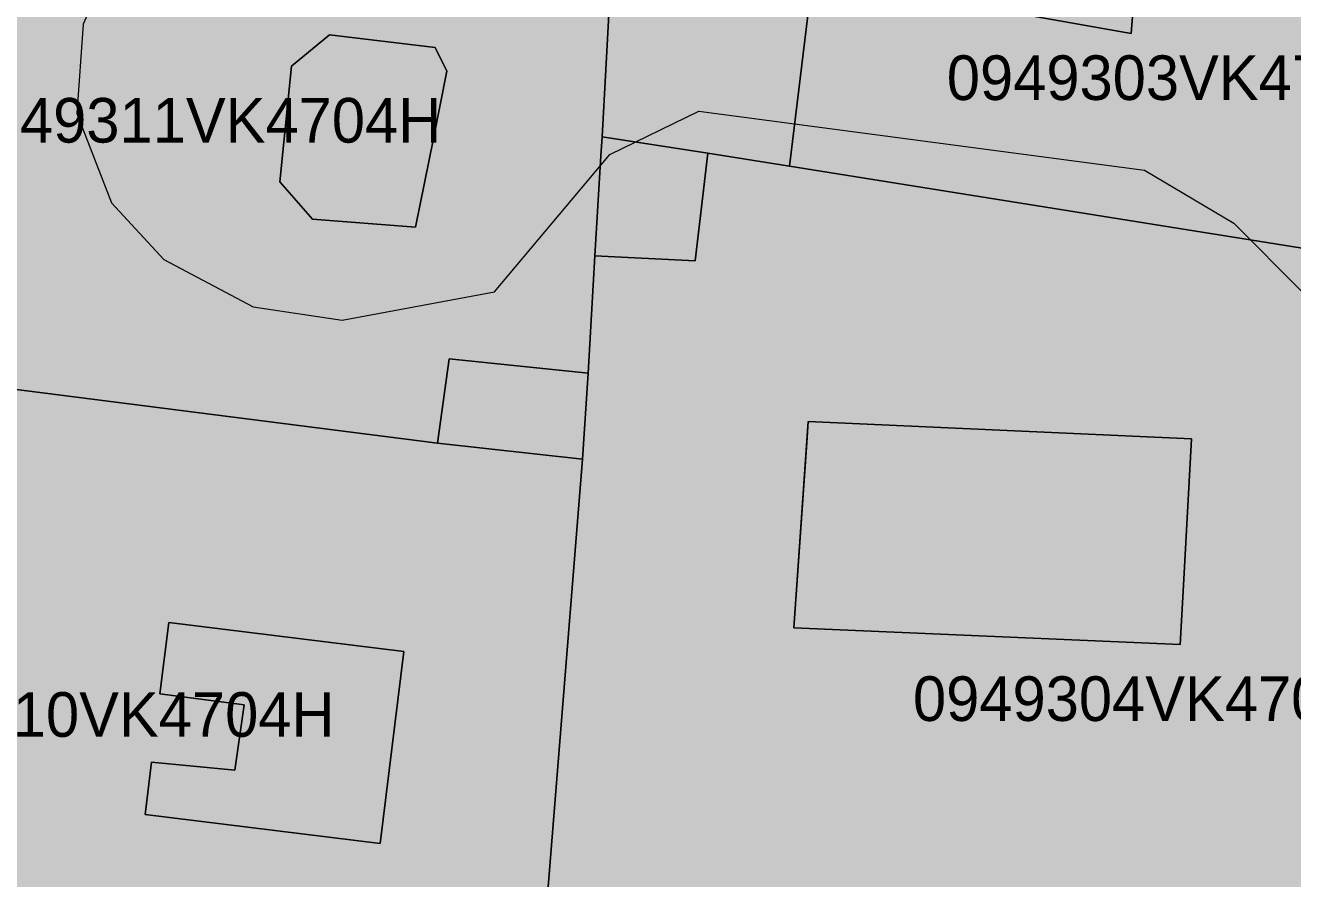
# Model space of a CAD drawing. Header units: metres. Extents: x -6 to 1255, y -2 to 532.
# Drawn here: x 1120.89 to 1149.3, y 293.64 to 312.77 of the extents above; entities that cross this region are included whole.
import ezdxf

# ---------------------------------------------------------------- set-up
doc = ezdxf.new("R2010")
doc.units = ezdxf.units.M
doc.header["$MEASUREMENT"] = 0
for name, color, linetype, lineweight, true_color in [('TPX_BUILDINGS', 7, 'CONTINUOUS', 0, 0x000000), ('TPX_BUILDINGS_HATCH', 7, 'CONTINUOUS', 0, 0xf0f0f0), ('TPX_BUILDINGS_SHADOWS_HATCH', 7, 'CONTINUOUS', 0, 0x000000), ('TPX_BUILDINGS_SHADOWS_OUTLINES', 7, 'CONTINUOUS', 0, 0x000000), ('TPX_CADASTRES', 7, 'CONTINUOUS', 0, 0x646464), ('TPX_CADASTRES_TEXT', 7, 'CONTINUOUS', 0, 0x000000), ('TPX_RELIEF_CONTOUR_LINES', 7, 'CONTINUOUS', 0, 0x969696)]:
    doc.layers.add(name, color=color, linetype=linetype, lineweight=lineweight, true_color=true_color)

msp = doc.modelspace()

# ---------------------------------------------------------------- hatches: boundary and pattern name
at = {"layer": 'TPX_BUILDINGS_HATCH'}
h = msp.add_hatch(color=256, dxfattribs=at)
h.paths.add_polyline_path([(1117.319, 314.172), (1114.729, 305.362), (1116.189, 305.172), (1118.569, 304.872), (1130.129, 303.402), (1130.389, 305.292), (1133.509, 304.972), (1133.659, 307.602), (1133.789, 309.842), (1133.819, 310.272), (1134.069, 314.802), (1130.889, 315.062), (1131.379, 317.072), (1127.099, 317.452), (1122.289, 317.882), (1120.619, 318.022), (1118.529, 318.202), (1117.769, 315.682), (1117.319, 314.172)])
h.paths.add_polyline_path([(1126.599, 309.262), (1126.859, 311.852), (1127.709, 312.552), (1130.079, 312.272), (1130.339, 311.742), (1130.039, 310.232), (1129.639, 308.242), (1127.329, 308.422), (1126.599, 309.262)], flags=16)
msp.add_hatch(color=256, dxfattribs=at).paths.add_polyline_path([(1138.539, 313.852), (1138.019, 309.612), (1152.269, 307.332), (1154.299, 307.132), (1157.849, 306.792), (1159.459, 306.631), (1160.959, 306.481), (1161.259, 312.982), (1159.159, 313.232), (1158.739, 313.282), (1153.249, 314.152), (1148.179, 314.942), (1145.889, 315.262), (1145.679, 312.582), (1138.539, 313.852)])
h = msp.add_hatch(color=256, dxfattribs=at)
h.paths.add_polyline_path([(1133.379, 303.042), (1132.259, 289.092), (1135.639, 288.612), (1135.789, 290.602), (1146.089, 290.062), (1145.739, 287.282), (1148.878, 286.872), (1151.078, 286.581), (1153.288, 286.291), (1158.368, 285.621), (1160.008, 285.401), (1160.959, 306.481), (1159.459, 306.631), (1157.849, 306.792), (1154.299, 307.132), (1152.269, 307.332), (1138.019, 309.612), (1136.189, 309.902), (1136.049, 308.692), (1135.909, 307.492), (1133.659, 307.602), (1133.509, 304.972), (1133.379, 303.042)])
h.paths.add_polyline_path([(1138.119, 299.262), (1138.439, 303.892), (1147.029, 303.502), (1146.849, 300.222), (1146.779, 298.892), (1138.119, 299.262)], flags=16)
h = msp.add_hatch(color=256, dxfattribs=at)
h.paths.add_polyline_path([(1114.729, 305.362), (1110.839, 292.242), (1112.279, 292.072), (1115.259, 291.712), (1118.039, 291.362), (1120.439, 291.082), (1125.199, 290.492), (1125.169, 290.282), (1127.938, 289.737), (1128.119, 289.702), (1132.259, 289.092), (1133.379, 303.042), (1130.129, 303.402), (1118.569, 304.872), (1116.189, 305.172), (1114.729, 305.362)])
h.paths.add_polyline_path([(1123.579, 295.082), (1123.719, 296.252), (1125.589, 296.072), (1125.799, 297.542), (1123.909, 297.782), (1124.109, 299.382), (1129.379, 298.732), (1128.849, 294.432), (1123.579, 295.082)], flags=16)
at = {"layer": 'TPX_BUILDINGS_SHADOWS_HATCH'}
for points in [[(1131.153, 316.146), (1130.889, 315.062), (1134.069, 314.802), (1133.819, 310.272), (1133.789, 309.842), (1133.659, 307.602), (1135.909, 307.492), (1136.189, 309.902), (1138.019, 309.612), (1138.539, 313.852), (1145.679, 312.582), (1145.889, 315.262), (1145.909, 315.682), (1146.089, 319.782), (1144.519, 319.872), (1144.629, 322.012), (1145.999, 321.982), (1145.969, 323.522), (1147.299, 323.362), (1147.739, 326.832), (1147.959, 328.592), (1145.549, 328.962), (1145.018, 323.639), (1142.899, 323.902), (1141.939, 324.022), (1141.209, 315.912), (1136.979, 316.582), (1135.479, 316.822), (1135.559, 318.152), (1137.099, 318.072), (1137.259, 319.992), (1132.199, 320.342), (1131.919, 317.012), (1131.379, 317.072), (1131.153, 316.146)], [(1126.859, 311.852), (1126.599, 309.262), (1127.329, 308.422), (1129.639, 308.242), (1130.039, 310.232), (1130.339, 311.742), (1130.079, 312.272), (1127.709, 312.552), (1126.859, 311.852)], [(1130.389, 305.292), (1130.129, 303.402), (1133.379, 303.042), (1133.509, 304.972), (1130.389, 305.292)], [(1138.406, 303.417), (1138.119, 299.262), (1146.779, 298.892), (1146.849, 300.222), (1147.029, 303.502), (1138.439, 303.892), (1138.406, 303.417)], [(1123.719, 296.252), (1123.579, 295.082), (1128.849, 294.432), (1129.379, 298.732), (1124.109, 299.382), (1123.909, 297.782), (1125.799, 297.542), (1125.589, 296.072), (1123.719, 296.252)]]:
    msp.add_hatch(color=256, dxfattribs=at).paths.add_polyline_path(points)

# ---------------------------------------------------------------- linework, layer by layer
at = {"layer": 'TPX_BUILDINGS', "elevation": 0.042}
for points in [[(1117.319, 314.172), (1114.729, 305.362), (1116.189, 305.172), (1118.569, 304.872), (1130.129, 303.402), (1130.389, 305.292), (1133.509, 304.972), (1133.659, 307.602), (1133.789, 309.842), (1133.819, 310.272), (1134.069, 314.802), (1130.889, 315.062), (1131.379, 317.072), (1127.099, 317.452), (1122.289, 317.882), (1120.619, 318.022), (1118.529, 318.202), (1117.769, 315.682)], [(1138.539, 313.852), (1138.019, 309.612), (1152.269, 307.332), (1154.299, 307.132), (1157.849, 306.792), (1159.459, 306.631), (1160.959, 306.481), (1161.259, 312.982), (1159.159, 313.232), (1158.739, 313.282), (1153.249, 314.152), (1148.179, 314.942), (1145.889, 315.262), (1145.679, 312.582)], [(1126.599, 309.262), (1126.859, 311.852), (1127.709, 312.552), (1130.079, 312.272), (1130.339, 311.742), (1130.039, 310.232), (1129.639, 308.242), (1127.329, 308.422)], [(1133.379, 303.042), (1132.259, 289.092), (1135.639, 288.612), (1135.789, 290.602), (1146.089, 290.062), (1145.739, 287.282), (1148.878, 286.872), (1151.078, 286.581), (1153.288, 286.291), (1158.368, 285.621), (1160.008, 285.401), (1160.959, 306.481), (1159.459, 306.631), (1157.849, 306.792), (1154.299, 307.132), (1152.269, 307.332), (1138.019, 309.612), (1136.189, 309.902), (1136.049, 308.692), (1135.909, 307.492), (1133.659, 307.602), (1133.509, 304.972)], [(1114.729, 305.362), (1110.839, 292.242), (1112.279, 292.072), (1115.259, 291.712), (1118.039, 291.362), (1120.439, 291.082), (1125.199, 290.492), (1125.169, 290.282), (1127.938, 289.737), (1128.119, 289.702), (1132.259, 289.092), (1133.379, 303.042), (1130.129, 303.402), (1118.569, 304.872), (1116.189, 305.172)], [(1138.119, 299.262), (1138.439, 303.892), (1147.029, 303.502), (1146.849, 300.222), (1146.779, 298.892)], [(1123.579, 295.082), (1123.719, 296.252), (1125.589, 296.072), (1125.799, 297.542), (1123.909, 297.782), (1124.109, 299.382), (1129.379, 298.732), (1128.849, 294.432)]]:
    msp.add_lwpolyline(points, close=True, dxfattribs=at)
at = {"layer": 'TPX_BUILDINGS_SHADOWS_OUTLINES', "elevation": 0.039}
msp.add_lwpolyline([(1134.069, 314.802), (1133.819, 310.272), (1133.789, 309.842), (1133.659, 307.602), (1135.909, 307.492), (1136.189, 309.902), (1138.019, 309.612), (1138.539, 313.852), (1145.679, 312.582), (1145.889, 315.262)], dxfattribs=at)
for points in [[(1126.859, 311.852), (1126.599, 309.262), (1127.329, 308.422), (1129.639, 308.242), (1130.039, 310.232), (1130.339, 311.742), (1130.079, 312.272), (1127.709, 312.552)], [(1130.389, 305.292), (1130.129, 303.402), (1133.379, 303.042), (1133.509, 304.972)], [(1138.406, 303.417), (1138.119, 299.262), (1146.779, 298.892), (1146.849, 300.222), (1147.029, 303.502), (1138.439, 303.892)], [(1123.719, 296.252), (1123.579, 295.082), (1128.849, 294.432), (1129.379, 298.732), (1124.109, 299.382), (1123.909, 297.782), (1125.799, 297.542), (1125.589, 296.072)]]:
    msp.add_lwpolyline(points, close=True, dxfattribs=at)
at = {"layer": 'TPX_CADASTRES', "elevation": 0.024}
for points in [[(1117.319, 314.173), (1114.729, 305.363), (1116.189, 305.173), (1118.569, 304.872), (1130.129, 303.402), (1133.379, 303.042), (1133.509, 304.972), (1133.659, 307.602), (1133.789, 309.842), (1133.819, 310.272), (1134.069, 314.802), (1134.059, 315.682), (1134.019, 316.942), (1131.919, 317.012), (1131.379, 317.072), (1127.099, 317.452), (1122.289, 317.883), (1120.619, 318.023), (1118.529, 318.203), (1117.769, 315.683)], [(1134.069, 314.802), (1133.819, 310.272), (1136.189, 309.902), (1138.019, 309.612), (1152.269, 307.332), (1154.299, 307.132), (1157.849, 306.792), (1159.459, 306.632), (1160.959, 306.482), (1161.259, 312.982), (1159.159, 313.232), (1158.739, 313.282), (1153.249, 314.152), (1148.179, 314.942), (1145.889, 315.262), (1142.869, 315.682), (1141.209, 315.912), (1136.979, 316.582), (1135.479, 316.822), (1134.019, 316.942), (1134.059, 315.682)], [(1133.379, 303.042), (1132.259, 289.092), (1135.639, 288.612), (1139.679, 288.072), (1141.309, 287.852), (1145.739, 287.282), (1148.878, 286.872), (1151.078, 286.582), (1153.288, 286.292), (1158.368, 285.622), (1160.008, 285.402), (1160.959, 306.482), (1159.459, 306.632), (1157.849, 306.792), (1154.299, 307.132), (1152.269, 307.332), (1138.019, 309.612), (1136.189, 309.902), (1133.819, 310.272), (1133.789, 309.842), (1133.659, 307.602), (1133.509, 304.972)], [(1114.729, 305.363), (1110.839, 292.243), (1112.279, 292.072), (1115.259, 291.712), (1118.039, 291.362), (1120.439, 291.082), (1125.199, 290.492), (1125.169, 290.282), (1128.119, 289.702), (1132.259, 289.092), (1133.379, 303.042), (1130.129, 303.402), (1118.569, 304.872), (1116.189, 305.173)]]:
    msp.add_lwpolyline(points, close=True, dxfattribs=at)
at = {"layer": 'TPX_RELIEF_CONTOUR_LINES', "elevation": 0.045}
msp.add_lwpolyline([(1149.795, 356.76), (1147.091, 350.764), (1144.508, 340.771), (1143.036, 336.774), (1140.735, 332.776), (1138.862, 330.778), (1129.995, 324.269), (1127.997, 322.384), (1124, 316.843), (1122.186, 312.79), (1122.049, 310.791), (1122.827, 308.793), (1124, 307.517), (1125.999, 306.456), (1127.997, 306.159), (1131.406, 306.794), (1133.991, 309.873), (1135.99, 310.841), (1145.981, 309.519), (1147.979, 308.331), (1149.516, 306.794)], dxfattribs=at)

# ---------------------------------------------------------------- texts
at = {"layer": 'TPX_CADASTRES_TEXT'}
for s, p in [('0949303VK4704H', (1141.547, 311.094, 0.024)), ('0949311VK4704H', (1119.285, 310.139, 0.024)), ('0949304VK4704H', (1140.789, 297.178, 0.024)), ('0949310VK4704H', (1116.893, 296.823, 0.024))]:
    msp.add_text(s, height=1, dxfattribs=at).set_placement(p)

doc.saveas('drawing.dxf')
